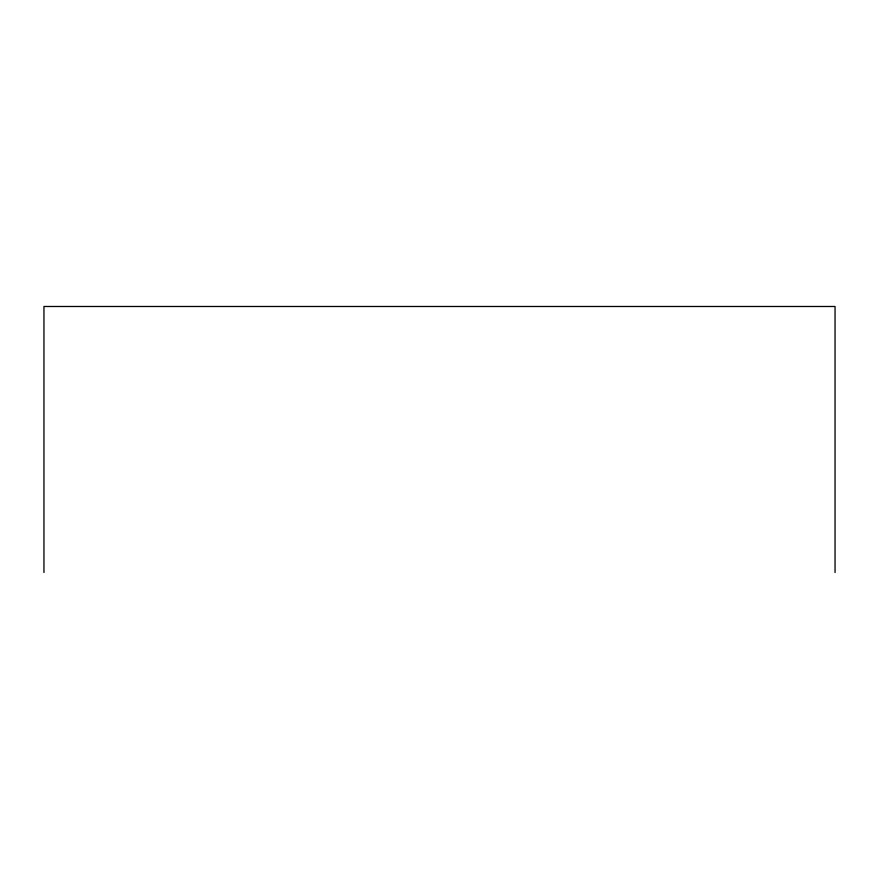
<?xml version="1.0" encoding="UTF-8"?>
<svg xmlns="http://www.w3.org/2000/svg" width="879" height="879" viewBox="0 0 879 879"><rect width="100%" height="100%" fill="white"/><g stroke="black" fill="none" stroke-linecap="round" stroke-linejoin="round"><path stroke-width="1.32" d="M835.05 572.515L835.05 306.485L43.95 306.485L43.95 572.515"/></g></svg>
